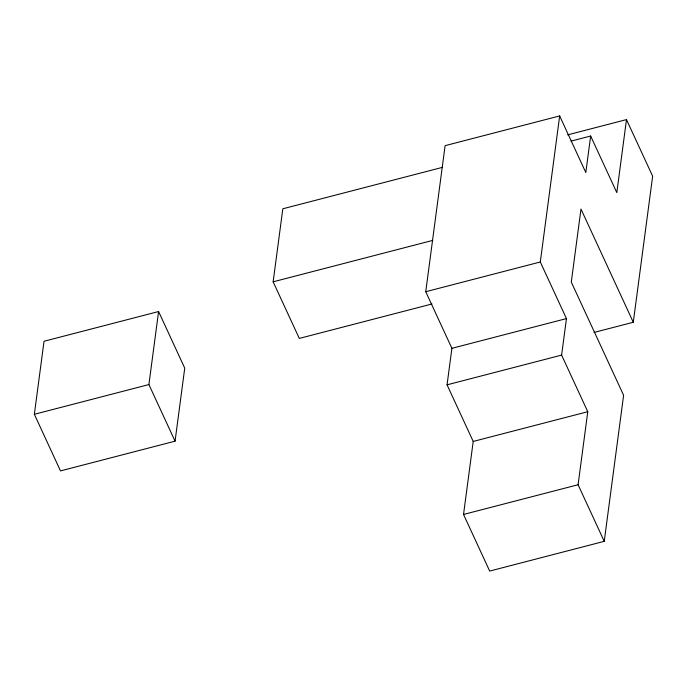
<?xml version="1.0" encoding="UTF-8"?>
<svg xmlns="http://www.w3.org/2000/svg" width="687" height="687" viewBox="0 0 687 687"><rect width="100%" height="100%" fill="white"/><g stroke="black" fill="none" stroke-linecap="round" stroke-linejoin="round"><path stroke-width="1.03" d="M34.35 414.295L44.028 341.267L158.585 311.537L184.743 368.146L175.065 441.174L60.508 470.904L34.35 414.295L148.907 384.565L158.585 311.537M431.994 303.98L299.3 338.416L273.143 281.816L282.829 208.788L442.48 167.353M594.066 332.439L633.285 322.263L580.979 209.046L571.292 282.074L623.607 395.291L604.242 541.339L489.685 571.069L463.527 514.46L473.214 441.44L447.057 384.832L451.9 348.318L425.742 291.709L445.107 145.661L559.665 115.931L585.813 172.54L590.657 136.026L571.052 141.11M604.242 541.339L578.085 484.739L587.771 411.711L561.614 355.102L566.457 318.588L540.3 261.987L559.665 115.931M567.668 134.867L626.492 119.598L616.814 192.626L590.657 136.026M633.285 322.263L652.65 176.207L626.492 119.598M273.143 281.816L432.801 240.381M425.742 291.709L540.3 261.987M451.9 348.318L566.457 318.588M447.057 384.832L561.614 355.102M473.214 441.44L587.771 411.711M463.527 514.46L578.085 484.739M148.907 384.565L175.065 441.174"/></g></svg>
